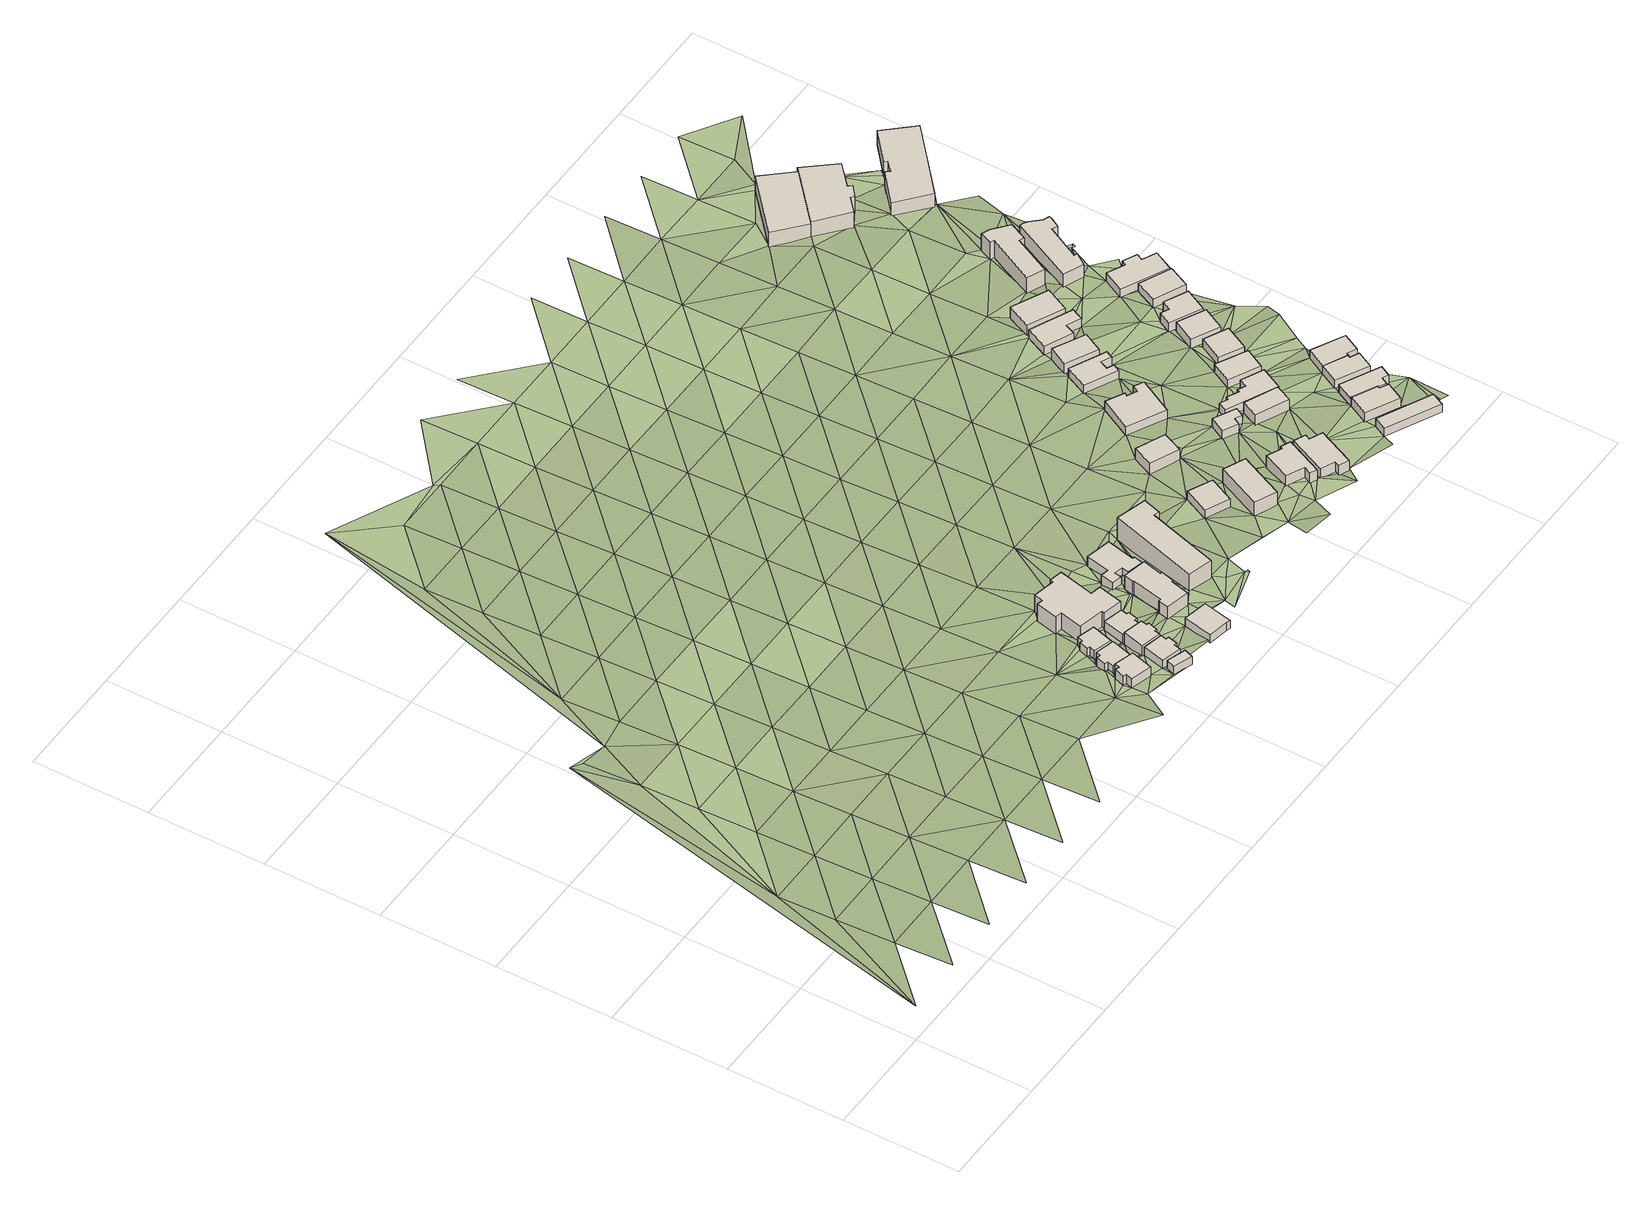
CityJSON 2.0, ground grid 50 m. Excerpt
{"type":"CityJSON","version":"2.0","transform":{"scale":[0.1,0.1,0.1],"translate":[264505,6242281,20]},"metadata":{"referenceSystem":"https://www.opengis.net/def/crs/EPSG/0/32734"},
"CityObjects":{
"building1":{"type":"Building","attributes":{"address":"5 Vine Road Woodstock Cape Town","building":"house","building:levels":"1","footprint":{"type":"Polygon"},"plus_code":"CMXPXCX7+X5V","ground_height":36.35,"building_height":4.1,"roof_height":40.45},"geometry":[{"type":"Solid","lod":"1","boundaries":[[[[0,1,2,3]],[[1,4,5,2]],[[4,6,7,5]],[[6,8,9,7]],[[8,10,11,9]],[[10,12,13,11]],[[12,14,15,13]],[[14,0,3,15]],[[3,2,5,7,9,11,13,15]],[[14,12,10,8,6,4,1,0]]]]}]},
"building2":{"type":"Building","attributes":{"address":"3 Vine Road Woodstock Cape Town","building":"house","building:levels":"1","footprint":{"type":"Polygon"},"plus_code":"CMXVXFXC+XWR","ground_height":34.64,"building_height":4.1,"roof_height":38.74},"geometry":[{"type":"Solid","lod":"1","boundaries":[[[[16,17,18,19]],[[17,20,21,18]],[[20,22,23,21]],[[22,24,25,23]],[[24,26,27,25]],[[26,28,29,27]],[[28,30,31,29]],[[30,16,19,31]],[[19,18,21,23,25,27,29,31]],[[30,28,26,24,22,20,17,16]]]]}]},
"building3":{"type":"Building","attributes":{"building":"yes","building:levels":"1","footprint":{"type":"Polygon"},"plus_code":"CPX9X6XJ+X9R","ground_height":36.35,"building_height":4.1,"roof_height":40.45},"geometry":[{"type":"Solid","lod":"1","boundaries":[[[[32,33,34,35]],[[33,36,37,34]],[[36,38,39,37]],[[38,32,35,39]],[[35,34,37,39]],[[38,36,33,32]]]]}]},
"building4":{"type":"Building","attributes":{"address":"1 Vine Road Woodstock Cape Town","building":"house","building:levels":"1","footprint":{"type":"Polygon"},"plus_code":"CPX2X9X6+XJR","ground_height":34.64,"building_height":4.1,"roof_height":38.74},"geometry":[{"type":"Solid","lod":"1","boundaries":[[[[40,41,42,43]],[[41,44,45,42]],[[44,46,47,45]],[[46,48,49,47]],[[48,50,51,49]],[[50,52,53,51]],[[52,54,55,53]],[[54,40,43,55]],[[43,42,45,47,49,51,53,55]],[[54,52,50,48,46,44,41,40]]]]}]},
"building5":{"type":"Building","attributes":{"address":"6 The Avenue Woodstock Cape Town","building":"house","building:levels":"1","footprint":{"type":"Polygon"},"plus_code":"CPXCXQXW+X5W","ground_height":36.35,"building_height":4.1,"roof_height":40.45},"geometry":[{"type":"Solid","lod":"1","boundaries":[[[[56,57,58,59]],[[57,60,61,58]],[[60,62,63,61]],[[62,64,65,63]],[[64,66,67,65]],[[66,68,69,67]],[[68,70,71,69]],[[70,56,59,71]],[[59,58,61,63,65,67,69,71]],[[70,68,66,64,62,60,57,56]]]]}]},
"building6":{"type":"Building","attributes":{"address":"4 The Avenue Woodstock Cape Town","building":"house","building:levels":"1","footprint":{"type":"Polygon"},"plus_code":"CPXHX4XH+X7V","ground_height":36.35,"building_height":4.1,"roof_height":40.45},"geometry":[{"type":"Solid","lod":"1","boundaries":[[[[72,73,74,75]],[[73,76,77,74]],[[76,78,79,77]],[[78,80,81,79]],[[80,82,83,81]],[[82,84,85,83]],[[84,86,87,85]],[[86,72,75,87]],[[75,74,77,79,81,83,85,87]],[[86,84,82,80,78,76,73,72]]]]}]},
"building7":{"type":"Building","attributes":{"address":"2 The Avenue Woodstock Cape Town","building":"house","building:levels":"1","footprint":{"type":"Polygon"},"plus_code":"CPXMXJXM+X2R","ground_height":34.64,"building_height":4.1,"roof_height":38.74},"geometry":[{"type":"Solid","lod":"1","boundaries":[[[[88,89,90,91]],[[89,92,93,90]],[[92,94,95,93]],[[94,96,97,95]],[[96,98,99,97]],[[98,100,101,99]],[[100,102,103,101]],[[102,88,91,103]],[[91,90,93,95,97,99,101,103]],[[102,100,98,96,94,92,89,88]]]]}]},
"building8":{"type":"Building","attributes":{"address":"18 Listowell Road Woodstock Cape Town","building":"house","building:levels":"2","footprint":{"type":"Polygon"},"plus_code":"CPXGXCXQ+XVW","ground_height":34.64,"building_height":6.9,"roof_height":41.54},"geometry":[{"type":"Solid","lod":"1","boundaries":[[[[104,105,106,107]],[[105,108,109,106]],[[108,110,111,109]],[[110,112,113,111]],[[112,114,115,113]],[[114,116,117,115]],[[116,118,119,117]],[[118,120,121,119]],[[120,122,123,121]],[[122,124,125,123]],[[124,126,127,125]],[[126,128,129,127]],[[128,130,131,129]],[[130,104,107,131]],[[107,106,109,111,113,115,117,119,121,123,125,127,129,131]],[[130,128,126,124,122,120,118,116,114,112,110,108,105,104]]]]}]},
"building9":{"type":"Building","attributes":{"building":"house","building:levels":"1","footprint":{"type":"Polygon"},"plus_code":"CQXGX9XF+X7R","ground_height":35.91,"building_height":4.1,"roof_height":40.01},"geometry":[{"type":"Solid","lod":"1","boundaries":[[[[132,133,134,135]],[[133,136,137,134]],[[136,138,139,137]],[[138,140,141,139]],[[140,142,143,141]],[[142,132,135,143]],[[135,134,137,139,141,143]],[[142,140,138,136,133,132]]]]}]},
"building10":{"type":"Building","attributes":{"address":"Len Court","building":"apartments","building:levels":"2","building:flats":"4","footprint":{"type":"Polygon"},"plus_code":"CQXQX4XF+XJR","ground_height":34.34,"building_height":6.9,"roof_height":41.24},"geometry":[{"type":"Solid","lod":"1","boundaries":[[[[144,145,146,147]],[[145,148,149,146]],[[148,150,151,149]],[[150,152,153,151]],[[152,154,155,153]],[[154,156,157,155]],[[156,158,159,157]],[[158,160,161,159]],[[160,162,163,161]],[[162,164,165,163]],[[164,166,167,165]],[[166,144,147,167]],[[147,146,149,151,153,155,157,159,161,163,165,167]],[[166,164,162,160,158,156,154,152,150,148,145,144]]]]}]},
"building11":{"type":"Building","attributes":{"building":"house","building:levels":"1","footprint":{"type":"Polygon"},"plus_code":"CRX3X9X4+X3R","ground_height":32.85,"building_height":4.1,"roof_height":36.95},"geometry":[{"type":"Solid","lod":"1","boundaries":[[[[168,169,170,171]],[[169,172,173,170]],[[172,174,175,173]],[[174,176,177,175]],[[176,178,179,177]],[[178,180,181,179]],[[180,182,183,181]],[[182,184,185,183]],[[184,186,187,185]],[[186,188,189,187]],[[188,190,191,189]],[[190,168,171,191]],[[171,170,173,175,177,179,181,183,185,187,189,191]],[[190,188,186,184,182,180,178,176,174,172,169,168]]]]}]},
"building12":{"type":"Building","attributes":{"address":"Elmwood","building":"apartments","building:levels":"3","building:flats":"12","footprint":{"type":"Polygon"},"plus_code":"CRXMX3X4+XCW","ground_height":33.65,"building_height":9.7,"roof_height":43.35},"geometry":[{"type":"Solid","lod":"1","boundaries":[[[[192,193,194,195]],[[193,196,197,194]],[[196,198,199,197]],[[198,200,201,199]],[[200,202,203,201]],[[202,192,195,203]],[[195,194,197,199,201,203]],[[202,200,198,196,193,192]]]]}]},
"building13":{"type":"Building","attributes":{"address":"10 Listowell Road Salt River Cape Town","building":"house","building:levels":"1","footprint":{"type":"Polygon"},"plus_code":"C2X9XGX2+XMR","ground_height":33.29,"building_height":4.1,"roof_height":37.39},"geometry":[{"type":"Solid","lod":"1","boundaries":[[[[204,205,206,207]],[[205,208,209,206]],[[208,210,211,209]],[[210,204,207,211]],[[207,206,209,211]],[[210,208,205,204]]]]}]},
"building14":{"type":"Building","attributes":{"address":"6 Listowell Road Salt River Cape Town","building":"house","building:levels":"2","footprint":{"type":"Polygon"},"plus_code":"C2XWXCXG+XFR","ground_height":34.59,"building_height":6.9,"roof_height":41.49},"geometry":[{"type":"Solid","lod":"1","boundaries":[[[[212,213,214,215]],[[213,216,217,214]],[[216,218,219,217]],[[218,212,215,219]],[[215,214,217,219]],[[218,216,213,212]]]]}]},
"building15":{"type":"Building","attributes":{"address":"11 Booth Road Salt River Cape Town","building":"house","building:levels":"1","footprint":{"type":"Polygon"},"plus_code":"C2XVXWXW+X6V","ground_height":33.16,"building_height":4.1,"roof_height":37.26},"geometry":[{"type":"Solid","lod":"1","boundaries":[[[[220,221,222,223]],[[221,224,225,222]],[[224,226,227,225]],[[226,220,223,227]],[[223,222,225,227]],[[226,224,221,220]]]]}]},
"building16":{"type":"Building","attributes":{"address":"4 Listowell Road Salt River Cape Town","building":"house","building:levels":"1","footprint":{"type":"Polygon"},"plus_code":"C3XRXGX5+X9R","ground_height":36.09,"building_height":4.1,"roof_height":40.19},"geometry":[{"type":"Solid","lod":"1","boundaries":[[[[228,229,230,231]],[[229,232,233,230]],[[232,234,235,233]],[[234,236,237,235]],[[236,238,239,237]],[[238,240,241,239]],[[240,242,243,241]],[[242,228,231,243]],[[231,230,233,235,237,239,241,243]],[[242,240,238,236,234,232,229,228]]]]}]},
"building17":{"type":"Building","attributes":{"address":"2 Listowell Road Salt River Cape Town","building":"house","building:levels":"1","footprint":{"type":"Polygon"},"plus_code":"C4X9X8XM+XMX","ground_height":35.28,"building_height":4.1,"roof_height":39.38},"geometry":[{"type":"Solid","lod":"1","boundaries":[[[[244,245,246,247]],[[245,248,249,246]],[[248,250,251,249]],[[250,252,253,251]],[[252,254,255,253]],[[254,256,257,255]],[[256,258,259,257]],[[258,244,247,259]],[[247,246,249,251,253,255,257,259]],[[258,256,254,252,250,248,245,244]]]]}]},
"building18":{"type":"Building","attributes":{"address":"9 Booth Road Salt River Cape Town","building":"house","building:levels":"1","footprint":{"type":"Polygon"},"plus_code":"C3XPX3XW+X2W","ground_height":31.88,"building_height":4.1,"roof_height":35.98},"geometry":[{"type":"Solid","lod":"1","boundaries":[[[[260,261,262,263]],[[261,264,265,262]],[[264,266,267,265]],[[266,268,269,267]],[[268,270,271,269]],[[270,272,273,271]],[[272,274,275,273]],[[274,260,263,275]],[[263,262,265,267,269,271,273,275]],[[274,272,270,268,266,264,261,260]]]]}]},
"building19":{"type":"Building","attributes":{"address":"13 Listowell Road Salt River Cape Town","building":"house","building:levels":"1","footprint":{"type":"Polygon"},"plus_code":"C4X7X6XJ+XCW","ground_height":32.81,"building_height":4.1,"roof_height":36.91},"geometry":[{"type":"Solid","lod":"1","boundaries":[[[[276,277,278,279]],[[277,280,281,278]],[[280,282,283,281]],[[282,284,285,283]],[[284,286,287,285]],[[286,276,279,287]],[[279,278,281,283,285,287]],[[286,284,282,280,277,276]]]]}]},
"building20":{"type":"Building","attributes":{"address":"14 Hares Avenue Salt River Cape Town","building":"house","building:levels":"1","footprint":{"type":"Polygon"},"plus_code":"C4XXXMX9+X5V","ground_height":34.07,"building_height":4.1,"roof_height":38.17},"geometry":[{"type":"Solid","lod":"1","boundaries":[[[[288,289,290,291]],[[289,292,293,290]],[[292,294,295,293]],[[294,288,291,295]],[[291,290,293,295]],[[294,292,289,288]]]]}]},
"building21":{"type":"Building","attributes":{"address":"7 Booth Road Salt River Cape Town","building":"house","building:levels":"1","footprint":{"type":"Polygon"},"plus_code":"C4X5XWX4+XVR","ground_height":30.36,"building_height":4.1,"roof_height":34.46},"geometry":[{"type":"Solid","lod":"1","boundaries":[[[[296,297,298,299]],[[297,300,301,298]],[[300,302,303,301]],[[302,304,305,303]],[[304,306,307,305]],[[306,308,309,307]],[[308,310,311,309]],[[310,296,299,311]],[[299,298,301,303,305,307,309,311]],[[310,308,306,304,302,300,297,296]]]]}]},
"building22":{"type":"Building","attributes":{"address":"12 Hares Avenue Salt River Cape Town","building":"house","building:levels":"1","footprint":{"type":"Polygon"},"plus_code":"C5X8X5X9+XCV","ground_height":32.4,"building_height":4.1,"roof_height":36.5},"geometry":[{"type":"Solid","lod":"1","boundaries":[[[[312,313,314,315]],[[313,316,317,314]],[[316,318,319,317]],[[318,320,321,319]],[[320,322,323,321]],[[322,324,325,323]],[[324,326,327,325]],[[326,328,329,327]],[[328,330,331,329]],[[330,312,315,331]],[[315,314,317,319,321,323,325,327,329,331]],[[330,328,326,324,322,320,318,316,313,312]]]]}]},
"building23":{"type":"Building","attributes":{"address":"19A Hares Avenue Salt River Cape Town","building":"house","building:levels":"1","footprint":{"type":"Polygon"},"plus_code":"C6X4XHX5+X9W","ground_height":34.45,"building_height":4.1,"roof_height":38.55},"geometry":[{"type":"Solid","lod":"1","boundaries":[[[[332,333,334,335]],[[333,336,337,334]],[[336,338,339,337]],[[338,332,335,339]],[[335,334,337,339]],[[338,336,333,332]]]]}]},
"building24":{"type":"Building","attributes":{"address":"5 Booth Road Salt River Cape Town","building":"house","building:levels":"1","footprint":{"type":"Polygon"},"plus_code":"C4XCX9X4+X7W","ground_height":30.36,"building_height":4.1,"roof_height":34.46},"geometry":[{"type":"Solid","lod":"1","boundaries":[[[[340,341,342,343]],[[341,344,345,342]],[[344,346,347,345]],[[346,340,343,347]],[[343,342,345,347]],[[346,344,341,340]]]]}]},
"building25":{"type":"Building","attributes":{"address":"19 Hares Avenue Salt River Cape Town","building":"house","building:levels":"1","footprint":{"type":"Polygon"},"plus_code":"C6X3XFXV+XQR","ground_height":34.45,"building_height":4.1,"roof_height":38.55},"geometry":[{"type":"Solid","lod":"1","boundaries":[[[[348,349,350,351,352,353]],[[349,354,355,351,350]],[[354,356,357,355]],[[356,358,359,357]],[[358,360,361,359]],[[360,348,353,352,361]],[[352,351,355,357,359,361]],[[360,358,356,354,349,348]]]]}]},
"building26":{"type":"Building","attributes":{"address":"10 Salt River Cape Town","building":"house","building:levels":"1","footprint":{"type":"Polygon"},"plus_code":"C5XHX7XR+XXX","ground_height":32.4,"building_height":4.1,"roof_height":36.5},"geometry":[{"type":"Solid","lod":"1","boundaries":[[[[362,363,364,365]],[[363,366,367,364]],[[366,368,369,367]],[[368,362,365,369]],[[365,364,367,369]],[[368,366,363,362]]]]}]},
"building27":{"type":"Building","attributes":{"address":"17 Hares Avenue Salt River Cape Town","building":"house","building:levels":"1","footprint":{"type":"Polygon"},"plus_code":"C6X6XJX4+XPW","ground_height":33.42,"building_height":4.1,"roof_height":37.52},"geometry":[{"type":"Solid","lod":"1","boundaries":[[[[370,371,372,353]],[[371,373,374,372]],[[373,375,376,374]],[[375,377,378,376]],[[377,379,380,378]],[[379,381,382,380]],[[381,383,384,382]],[[383,370,353,384]],[[353,372,374,376,378,380,382,384]],[[383,381,379,377,375,373,371,370]]]]}]},
"building28":{"type":"Building","attributes":{"address":"3 Booth Road Salt River Cape Town","building":"house","building:levels":"1","footprint":{"type":"Polygon"},"plus_code":"C4XJXCXV+X4V","ground_height":28.99,"building_height":4.1,"roof_height":33.09},"geometry":[{"type":"Solid","lod":"1","boundaries":[[[[385,386,387,388]],[[386,389,390,387]],[[389,391,392,390]],[[391,393,394,392]],[[393,395,396,394]],[[395,385,388,396]],[[388,387,390,392,394,396]],[[395,393,391,389,386,385]]]]}]},
"building29":{"type":"Building","attributes":{"address":"15 Hares Avenue Salt River Cape Town","building":"house","building:levels":"1","footprint":{"type":"Polygon"},"plus_code":"C6XGXQX5+X5R","ground_height":32.94,"building_height":4.1,"roof_height":37.04},"geometry":[{"type":"Solid","lod":"1","boundaries":[[[[397,398,399,400]],[[398,401,402,399]],[[401,403,404,402]],[[403,405,406,404]],[[405,407,408,406]],[[407,397,400,408]],[[400,399,402,404,406,408]],[[407,405,403,401,398,397]]]]}]},
"building30":{"type":"Building","attributes":{"address":"8A Hares Avenue Salt River Cape Town","building":"house","building:levels":"1","footprint":{"type":"Polygon"},"plus_code":"C5XXX7XJ+X3R","ground_height":31.24,"building_height":4.1,"roof_height":35.34},"geometry":[{"type":"Solid","lod":"1","boundaries":[[[[409,410,411,412]],[[410,413,414,411]],[[413,415,416,414]],[[415,409,412,416]],[[412,411,414,416]],[[415,413,410,409]]]]}]},
"building31":{"type":"Building","attributes":{"address":"1 Booth Road Salt River Cape Town","building":"house","building:levels":"1","footprint":{"type":"Polygon"},"plus_code":"C5X2XFXG+X9W","ground_height":28.99,"building_height":4.1,"roof_height":33.09},"geometry":[{"type":"Solid","lod":"1","boundaries":[[[[417,418,419,420]],[[418,421,422,419]],[[421,423,424,422]],[[423,417,420,424]],[[420,419,422,424]],[[423,421,418,417]]]]}]},
"building32":{"type":"Building","attributes":{"address":"13 Hares Avenue Salt River Cape Town","building":"house","building:levels":"1","footprint":{"type":"Polygon"},"plus_code":"C6XRX3XH+XPW","ground_height":32.94,"building_height":4.1,"roof_height":37.04},"geometry":[{"type":"Solid","lod":"1","boundaries":[[[[397,407,408,400]],[[407,425,426,408]],[[425,427,428,426]],[[427,429,430,428]],[[429,431,432,430]],[[431,397,400,432]],[[400,408,426,428,430,432]],[[431,429,427,425,407,397]]]]}]},
"building33":{"type":"Building","attributes":{"address":"8 Hares Avenue Salt River Cape Town","building":"house","building:levels":"1","footprint":{"type":"Polygon"},"plus_code":"C6X4XGXC+XPV","ground_height":31.24,"building_height":4.1,"roof_height":35.34},"geometry":[{"type":"Solid","lod":"1","boundaries":[[[[433,434,435,436]],[[434,437,438,435]],[[437,439,440,438]],[[439,433,436,440]],[[436,435,438,440]],[[439,437,434,433]]]]}]},
"building34":{"type":"Building","attributes":{"address":"6 Hares Avenue Salt River Cape Town","building":"house","building:levels":"1","footprint":{"type":"Polygon"},"plus_code":"C6X9X8X3+XRW","ground_height":30.12,"building_height":4.1,"roof_height":34.22},"geometry":[{"type":"Solid","lod":"1","boundaries":[[[[441,442,443,444]],[[442,445,446,443]],[[445,447,448,446]],[[447,449,450,448]],[[449,451,452,450]],[[451,441,444,452]],[[444,443,446,448,450,452]],[[451,449,447,445,442,441]]]]}]},
"building35":{"type":"Building","attributes":{"address":"4 Hares Avenue Salt River Cape Town","building":"house","building:levels":"1","footprint":{"type":"Polygon"},"plus_code":"C6XPXPX2+XRX","ground_height":29.6,"building_height":4.1,"roof_height":33.7},"geometry":[{"type":"Solid","lod":"1","boundaries":[[[[453,454,455,456]],[[454,457,458,455]],[[457,459,460,458]],[[459,453,456,460]],[[456,455,458,460]],[[459,457,454,453]]]]}]},
"building36":{"type":"Building","attributes":{"address":"Zhauns House 318 Victoria Road Salt River Cape Town","building":"yes","building:levels":"2","footprint":{"type":"Polygon"},"plus_code":"C5XVXRXR+X9R","ground_height":27.19,"building_height":6.9,"roof_height":34.09},"geometry":[{"type":"Solid","lod":"1","boundaries":[[[[461,462,463,464]],[[462,465,466,463]],[[465,467,468,466]],[[467,469,470,468]],[[469,471,472,470]],[[471,473,474,472]],[[473,475,476,474]],[[475,477,478,476]],[[477,461,464,478]],[[464,463,466,468,470,472,474,476,478]],[[477,475,473,471,469,467,465,462,461]]]]}]},
"building37":{"type":"Building","attributes":{"address":"2 Hares Avenue Salt River Cape Town","building":"house","building:levels":"1","footprint":{"type":"Polygon"},"plus_code":"C6XRXVXC+XCX","ground_height":28.28,"building_height":4.1,"roof_height":32.38},"geometry":[{"type":"Solid","lod":"1","boundaries":[[[[479,480,481,482]],[[480,483,484,481]],[[483,485,486,484]],[[485,487,488,486]],[[487,489,490,488]],[[489,491,492,490]],[[491,493,494,492]],[[493,479,482,494]],[[482,481,484,486,488,490,492,494]],[[493,491,489,487,485,483,480,479]]]]}]},
"building38":{"type":"Building","attributes":{"address":"245 Victoria Road Salt River Cape Town","building":"industrial","building:levels":"2","footprint":{"type":"Polygon"},"plus_code":"C5X2X9X4+X3X","ground_height":22.73,"building_height":6.9,"roof_height":29.63},"geometry":[{"type":"Solid","lod":"1","boundaries":[[[[495,496,497,498]],[[496,499,500,497]],[[499,501,502,500]],[[501,495,498,502]],[[498,497,500,502]],[[501,499,496,495]]]]}]},
"building39":{"type":"Building","attributes":{"address":"320 Victoria Road Salt River Cape Town","building":"yes","building:levels":"2","footprint":{"type":"Polygon"},"plus_code":"C6XCX5XC+XGW","ground_height":27.19,"building_height":6.9,"roof_height":34.09},"geometry":[{"type":"Solid","lod":"1","boundaries":[[[[503,504,505,506]],[[504,507,508,505]],[[507,509,510,508]],[[509,511,512,510]],[[511,513,514,512]],[[513,515,516,514]],[[515,517,518,516]],[[517,519,520,518]],[[519,521,522,520]],[[521,523,524,522]],[[523,525,526,524]],[[525,503,506,526]],[[506,505,508,510,512,514,516,518,520,522,524,526]],[[525,523,521,519,517,515,513,511,509,507,504,503]]]]}]},
"building40":{"type":"Building","attributes":{"address":"Salt River Cape Town","building":"industrial","building:levels":"2","footprint":{"type":"Polygon"},"plus_code":"C5XJX3XH+XPX","ground_height":23.47,"building_height":6.9,"roof_height":30.37},"geometry":[{"type":"Solid","lod":"1","boundaries":[[[[495,527,528,529,530,498]],[[527,531,532,529,528]],[[531,533,534,532]],[[533,535,536,534]],[[535,537,538,536]],[[537,539,540,538]],[[539,541,542,540]],[[541,496,543,542]],[[496,495,498,530,543]],[[530,529,532,534,536,538,540,542,543]],[[496,541,539,537,535,533,531,527,495]]]]}]},
"building41":{"type":"Building","attributes":{"address":"255 Victoria Road Salt River Cape Town","building":"retail","building:levels":"2","footprint":{"type":"Polygon"},"plus_code":"C7X2XVXG+X8X","ground_height":23.09,"building_height":6.9,"roof_height":29.99},"geometry":[{"type":"Solid","lod":"1","boundaries":[[[[544,545,546,547]],[[545,548,549,546]],[[548,550,551,549]],[[550,552,553,551]],[[552,554,555,553]],[[554,556,557,555]],[[556,558,559,557]],[[558,560,561,559]],[[560,544,547,561]],[[547,546,549,551,553,555,557,559,561]],[[560,558,556,554,552,550,548,545,544]]]]}]},
"terrain1":{"type":"TINRelief","geometry":[{"type":"CompositeSurface","lod":"1","boundaries":[[[562,563,564]],[[563,565,564]],[[562,566,567]],[[568,563,562]],[[564,565,569]],[[562,567,568]],[[565,563,570]],[[563,568,570]],[[567,571,572]],[[565,570,573]],[[574,568,567]],[[565,573,575]],[[567,572,574]],[[576,565,575]],[[570,568,577]],[[576,569,565]],[[568,574,577]],[[573,570,578]],[[579,580,572]],[[570,577,578]],[[572,580,574]],[[575,573,581]],[[582,569,576]],[[581,573,578]],[[576,575,583]],[[574,584,577]],[[585,582,576]],[[580,586,574]],[[585,569,582]],[[583,575,581]],[[577,584,578]],[[574,586,584]],[[585,576,583]],[[580,587,588]],[[589,581,578]],[[584,590,578]],[[585,583,591]],[[586,580,592]],[[589,578,590]],[[593,585,591]],[[583,581,594]],[[580,588,592]],[[595,584,586]],[[594,581,589]],[[591,583,596]],[[590,584,595]],[[586,592,595]],[[588,597,598]],[[596,583,594]],[[591,599,593]],[[600,589,590]],[[595,601,590]],[[602,592,588]],[[591,596,599]],[[600,590,601]],[[603,585,593]],[[589,604,594]],[[588,598,602]],[[592,605,595]],[[593,599,606]],[[604,589,600]],[[594,607,596]],[[606,608,593]],[[592,602,605]],[[601,595,609]],[[608,610,593]],[[607,594,604]],[[599,596,611]],[[595,605,609]],[[612,602,598]],[[600,601,613]],[[596,607,611]],[[614,612,598]],[[606,599,615]],[[593,610,603]],[[613,601,609]],[[604,600,616]],[[617,605,602]],[[599,611,615]],[[602,612,617]],[[608,606,618]],[[616,600,613]],[[612,614,619]],[[620,607,604]],[[605,621,609]],[[606,615,618]],[[619,10,612]],[[605,617,621]],[[10,6,612]],[[610,608,622]],[[6,4,612]],[[620,604,616]],[[612,623,617]],[[6,10,8]],[[612,4,623]],[[607,624,611]],[[625,10,619]],[[626,613,609]],[[608,618,622]],[[4,1,0]],[[621,627,609]],[[628,4,0]],[[4,628,623]],[[623,22,617]],[[619,36,625]],[[607,620,624]],[[628,629,623]],[[22,48,617]],[[630,36,619]],[[631,615,611]],[[0,632,628]],[[626,609,627]],[[46,617,48]],[[36,60,625]],[[617,633,621]],[[634,603,610]],[[22,635,636]],[[613,637,616]],[[22,636,52]],[[632,0,638]],[[617,46,41]],[[52,48,22]],[[610,622,634]],[[60,36,33]],[[57,625,60]],[[48,52,50]],[[638,625,57]],[[633,617,41]],[[611,624,631]],[[52,636,54]],[[632,638,639]],[[33,62,60]],[[618,615,640]],[[638,57,639]],[[41,46,44]],[[641,54,636]],[[637,613,626]],[[32,62,33]],[[72,632,639]],[[642,620,616]],[[643,627,621]],[[632,72,641]],[[644,621,633]],[[56,639,57]],[[645,633,41]],[[646,54,641]],[[645,41,40]],[[62,32,66]],[[62,66,64]],[[615,631,640]],[[641,72,646]],[[643,621,644]],[[647,639,56]],[[633,645,648]],[[622,618,649]],[[645,40,650]],[[651,54,646]],[[642,616,637]],[[40,54,651]],[[32,652,66]],[[68,56,70]],[[647,56,68]],[[645,650,653]],[[620,654,624]],[[646,72,655]],[[650,40,651]],[[656,647,68]],[[657,647,656]],[[653,650,651]],[[72,658,655]],[[659,626,627]],[[140,68,66]],[[660,603,634]],[[618,640,649]],[[643,661,627]],[[651,662,653]],[[656,68,140]],[[643,644,663]],[[664,665,658]],[[652,140,66]],[[634,622,666]],[[667,658,665]],[[620,642,654]],[[651,102,662]],[[655,658,667]],[[667,668,655]],[[669,665,656]],[[670,631,624]],[[659,627,661]],[[671,662,102]],[[140,669,656]],[[672,667,665]],[[102,673,98]],[[637,626,674]],[[622,649,666]],[[98,671,102]],[[98,667,672]],[[672,665,669]],[[661,643,675]],[[676,675,643]],[[624,654,670]],[[669,140,677]],[[631,678,640]],[[145,671,98]],[[634,666,660]],[[626,659,674]],[[140,138,677]],[[672,145,98]],[[130,679,680]],[[642,637,681]],[[680,671,682]],[[677,683,669]],[[145,672,684]],[[145,682,671]],[[138,683,677]],[[631,670,678]],[[684,148,145]],[[682,685,680]],[[130,680,686]],[[640,687,649]],[[661,675,688]],[[681,637,674]],[[680,685,686]],[[136,689,138]],[[683,138,689]],[[145,144,682]],[[690,654,642]],[[685,682,144]],[[688,675,130]],[[691,692,683]],[[693,685,144]],[[130,686,694]],[[661,695,659]],[[691,683,696]],[[683,689,696]],[[640,678,687]],[[697,693,144]],[[666,649,698]],[[691,696,162]],[[694,688,130]],[[642,681,690]],[[144,166,697]],[[699,700,693]],[[666,698,660]],[[699,693,697]],[[701,686,702]],[[686,701,694]],[[670,654,703]],[[164,162,166]],[[695,661,688]],[[704,696,689]],[[696,705,162]],[[689,706,707]],[[708,674,659]],[[162,705,166]],[[649,687,698]],[[705,697,166]],[[688,694,701]],[[709,704,689]],[[654,690,703]],[[689,707,709]],[[678,670,710]],[[707,706,711]],[[708,659,695]],[[705,696,192]],[[681,674,712]],[[168,713,714]],[[715,660,698]],[[704,709,716]],[[714,705,192]],[[670,703,710]],[[707,716,709]],[[717,701,168]],[[688,701,718]],[[711,719,707]],[[192,168,714]],[[687,678,720]],[[712,674,708]],[[721,690,681]],[[722,704,716]],[[168,192,717]],[[718,701,717]],[[695,688,723]],[[678,710,720]],[[722,724,704]],[[687,725,698]],[[681,712,721]],[[726,703,690]],[[723,688,718]],[[717,192,202]],[[698,725,715]],[[708,695,727]],[[687,720,725]],[[716,208,722]],[[690,721,726]],[[716,728,208]],[[703,729,710]],[[716,730,728]],[[695,723,727]],[[708,731,712]],[[732,718,717]],[[732,717,202]],[[202,722,205]],[[703,726,729]],[[205,722,208]],[[733,208,728]],[[720,710,734]],[[731,708,727]],[[733,728,730]],[[721,712,735]],[[202,205,732]],[[210,208,733]],[[736,737,730]],[[723,718,738]],[[710,729,734]],[[732,739,718]],[[740,725,720]],[[730,741,733]],[[712,731,735]],[[742,726,721]],[[213,210,733]],[[718,739,738]],[[737,743,730]],[[732,205,221]],[[741,730,744]],[[740,745,725]],[[723,746,727]],[[720,734,740]],[[730,743,744]],[[747,210,213]],[[221,739,732]],[[721,735,742]],[[729,726,748]],[[749,205,747]],[[746,723,738]],[[741,744,750]],[[221,205,749]],[[731,727,751]],[[221,220,739]],[[750,212,741]],[[744,743,752]],[[747,213,749]],[[752,750,744]],[[726,742,748]],[[212,753,213]],[[754,734,729]],[[755,752,743]],[[749,213,753]],[[751,727,746]],[[756,739,220]],[[755,743,757]],[[750,752,758]],[[759,212,750]],[[735,731,760]],[[759,753,212]],[[761,738,739]],[[729,748,754]],[[755,762,763]],[[762,755,757]],[[734,764,740]],[[220,765,756]],[[765,749,766]],[[731,751,760]],[[753,767,749]],[[739,756,761]],[[755,763,228]],[[768,763,762]],[[735,769,742]],[[757,770,762]],[[766,749,767]],[[232,229,759]],[[277,753,759]],[[746,738,771]],[[734,754,764]],[[228,763,244]],[[229,277,759]],[[766,286,765]],[[767,753,277]],[[761,772,738]],[[735,760,769]],[[756,765,773]],[[774,748,742]],[[767,286,766]],[[738,772,771]],[[228,775,229]],[[751,746,776]],[[773,765,286]],[[740,764,777]],[[228,244,775]],[[229,775,277]],[[775,244,258]],[[778,779,258]],[[742,769,774]],[[338,779,770]],[[748,780,754]],[[776,760,751]],[[776,746,771]],[[761,781,772]],[[338,770,782]],[[277,282,280]],[[783,277,775]],[[277,783,282]],[[773,286,784]],[[761,785,781]],[[786,286,284]],[[786,784,286]],[[258,779,787]],[[270,785,788]],[[258,787,775]],[[748,774,780]],[[789,773,784]],[[282,783,289]],[[790,772,781]],[[771,772,790]],[[785,270,268]],[[284,282,289]],[[783,775,787]],[[786,284,289]],[[754,791,764]],[[779,338,336]],[[792,773,789]],[[785,297,781]],[[784,793,789]],[[792,266,773]],[[794,769,760]],[[785,268,297]],[[795,779,336]],[[760,776,796]],[[797,789,793]],[[790,798,771]],[[289,799,786]],[[266,297,268]],[[754,780,791]],[[779,800,787]],[[800,779,795]],[[797,801,789]],[[771,798,340]],[[769,794,774]],[[802,803,797]],[[792,297,266]],[[760,796,794]],[[801,792,789]],[[803,801,797]],[[776,771,804]],[[771,340,805]],[[289,806,799]],[[790,807,798]],[[304,302,300]],[[792,306,297]],[[336,808,795]],[[809,318,803]],[[787,799,806]],[[300,297,306]],[[805,804,771]],[[801,803,318]],[[791,810,764]],[[304,300,306]],[[790,308,807]],[[800,811,787]],[[787,811,799]],[[366,792,801]],[[774,812,780]],[[808,336,813]],[[801,318,362]],[[794,812,774]],[[814,776,804]],[[805,340,815]],[[383,811,800]],[[306,792,816]],[[817,796,776]],[[308,818,807]],[[792,366,816]],[[316,362,318]],[[819,776,814]],[[811,383,820]],[[799,811,821]],[[340,818,815]],[[821,316,799]],[[822,356,823]],[[820,821,811]],[[824,308,306]],[[780,825,791]],[[826,823,827]],[[828,780,812]],[[817,776,819]],[[823,356,827]],[[415,366,363]],[[816,366,415]],[[401,820,383]],[[829,794,796]],[[813,830,808]],[[808,830,356]],[[362,316,431]],[[818,308,831]],[[827,356,832]],[[815,818,393]],[[833,814,804]],[[824,306,816]],[[827,832,834]],[[813,835,830]],[[815,393,836]],[[814,417,819]],[[316,821,431]],[[837,415,363]],[[780,828,825]],[[816,415,413]],[[838,401,383]],[[835,839,830]],[[832,356,830]],[[362,840,363]],[[395,833,804]],[[796,817,829]],[[308,824,831]],[[413,841,816]],[[818,831,393]],[[838,832,830]],[[842,812,794]],[[431,840,362]],[[816,841,843]],[[841,413,843]],[[816,844,824]],[[845,837,363]],[[819,417,846]],[[825,847,791]],[[848,828,812]],[[405,403,407]],[[413,410,843]],[[840,431,849]],[[427,425,407]],[[850,395,393]],[[842,794,829]],[[427,407,403]],[[363,840,845]],[[395,850,833]],[[824,851,831]],[[429,849,431]],[[852,846,417]],[[831,853,393]],[[844,854,824]],[[850,852,833]],[[848,812,842]],[[817,819,855]],[[856,410,837]],[[831,851,857]],[[393,853,850]],[[845,856,837]],[[433,854,844]],[[828,858,825]],[[859,851,860]],[[410,861,843]],[[855,819,846]],[[851,859,857]],[[853,831,857]],[[828,848,858]],[[850,862,852]],[[846,852,863]],[[433,843,861]],[[852,862,863]],[[829,817,864]],[[433,861,854]],[[856,865,410]],[[454,853,857]],[[410,865,861]],[[459,857,859]],[[848,842,866]],[[493,850,853]],[[850,867,862]],[[868,817,855]],[[854,861,441]],[[829,869,842]],[[441,459,859]],[[867,850,493]],[[870,825,858]],[[817,868,864]],[[871,855,846]],[[863,862,872]],[[459,441,861]],[[853,454,873]],[[842,869,866]],[[829,864,869]],[[870,874,825]],[[875,867,493]],[[499,858,848]],[[872,876,863]],[[868,855,877]],[[878,867,875]],[[873,454,453]],[[493,489,875]],[[493,491,489]],[[862,515,872]],[[879,878,880]],[[870,858,499]],[[880,878,875]],[[881,875,489]],[[880,882,879]],[[879,882,525]],[[883,869,864]],[[868,877,884]],[[872,515,475]],[[864,868,884]],[[885,869,886]],[[886,869,883]],[[887,884,877]],[[475,515,513]],[[888,870,499]],[[880,889,882]],[[525,882,503]],[[880,890,889]],[[475,891,887]],[[892,883,864]],[[886,883,893]],[[513,891,475]],[[511,509,507]],[[891,513,511]],[[894,870,888]],[[864,884,892]],[[884,887,891]],[[499,895,888]],[[511,507,891]],[[496,895,499]],[[888,895,541]],[[883,896,893]],[[895,496,541]],[[897,898,893]],[[870,894,899]],[[888,541,900]],[[893,896,897]],[[892,884,901]],[[884,891,902]],[[541,897,900]],[[897,896,903]],[[904,905,896]],[[903,896,905]],[[888,906,894]],[[897,903,900]],[[894,906,899]]]}]}
},
"vertices":[
[1871,327,159],[1865,304,159],[1865,304,205],[1871,327,205],[1846,310,159],[1846,310,205],[1833,266,159],[1833,266,205],[1847,262,159],[1847,262,205],[1838,232,159],[1838,232,205],[1928,207,159],[1928,207,205],[1955,303,159],[1955,303,205],
[1983,405,143],[1901,427,143],[1901,427,187],[1983,405,187],[1895,406,143],[1895,406,187],[1879,410,143],[1879,410,187],[1867,368,143],[1867,368,187],[1882,364,143],[1882,364,187],[1875,336,143],[1875,336,187],[1957,313,143],[1957,313,187],
[2069,148,164],[1989,176,164],[1989,176,205],[2069,148,205],[1976,138,164],[1976,138,205],[2055,110,164],[2055,110,205],
[2008,505,146],[1932,526,146],[1932,526,187],[2008,505,187],[1925,501,146],[1925,501,187],[1912,505,146],[1912,505,187],[1900,464,146],[1900,464,187],[1911,461,146],[1911,461,187],[1903,435,146],[1903,435,187],[1982,413,146],[1982,413,187],
[2087,264,164],[2003,283,164],[2003,283,205],[2087,264,205],[1980,188,164],[1980,188,205],[2065,168,164],[2065,168,205],[2071,197,164],[2071,197,205],[2084,194,164],[2084,194,205],[2094,236,164],[2094,236,205],[2081,239,164],[2081,239,205],
[2028,386,146],[2004,292,146],[2004,292,205],[2028,386,205],[2091,272,146],[2091,272,205],[2095,296,146],[2095,296,205],[2105,293,146],[2105,293,205],[2118,337,146],[2118,337,205],[2107,339,146],[2107,339,205],[2112,365,146],[2112,365,205],
[2054,488,143],[2031,394,143],[2031,394,187],[2054,488,187],[2113,374,143],[2113,374,187],[2119,397,143],[2119,397,187],[2131,395,143],[2131,395,187],[2141,438,143],[2141,438,187],[2131,441,143],[2131,441,187],[2137,468,143],[2137,468,187],
[2106,755,128],[2102,741,128],[2102,741,215],[2106,755,215],[2010,761,128],[2010,761,215],[2001,722,128],[2001,722,215],[1974,728,128],[1974,728,215],[1953,635,128],[1953,635,215],[1981,629,128],[1981,629,215],[1959,533,128],[1959,533,215],[2068,508,128],[2068,508,215],[2066,496,128],[2066,496,215],[2149,478,128],[2149,478,215],[2172,582,128],[2172,582,215],[2128,591,128],[2128,591,215],[2162,743,128],[2162,743,215],
[2276,100,159],[2293,96,159],[2293,96,200],[2276,100,200],[2317,214,159],[2317,214,200],[2319,220,159],[2319,220,200],[2216,241,159],[2216,241,200],[2190,117,159],[2190,117,200],
[2275,540,143],[2263,497,143],[2263,497,212],[2275,540,212],[2268,496,143],[2268,496,212],[2238,362,143],[2238,362,212],[2229,363,143],[2229,363,212],[2220,319,143],[2220,319,212],[2320,297,143],[2320,297,212],[2340,378,143],[2340,378,212],[2347,377,143],[2347,377,212],[2362,435,143],[2362,435,212],[2353,436,143],[2353,436,212],[2374,519,143],[2374,519,212],
[2428,706,121],[2321,730,121],[2321,730,170],[2428,706,170],[2298,629,121],[2298,629,170],[2267,636,121],[2267,636,170],[2254,579,121],[2254,579,170],[2297,569,121],[2297,569,170],[2303,600,121],[2303,600,170],[2339,592,121],[2339,592,170],[2332,560,121],[2332,560,170],[2402,544,121],[2402,544,170],[2411,584,121],[2411,584,170],[2401,586,121],[2401,586,170],
[2496,712,121],[2386,332,121],[2386,332,234],[2496,712,234],[2490,302,121],[2490,302,234],[2578,605,121],[2578,605,234],[2602,598,121],[2602,598,234],[2625,675,121],[2625,675,234],
[2900,556,133],[2800,603,133],[2800,603,174],[2900,556,174],[2750,496,133],[2750,496,174],[2850,449,133],[2850,449,174],
[3023,492,146],[2931,533,146],[2931,533,215],[3023,492,215],[2845,342,146],[2845,342,215],[2937,301,146],[2937,301,215],
[2888,883,118],[2850,796,118],[2850,796,173],[2888,883,173],[2971,744,118],[2971,744,173],[3009,830,118],[3009,830,173],
[3196,407,141],[3155,425,141],[3155,425,202],[3196,407,202],[3150,414,141],[3150,414,202],[3087,443,141],[3087,443,202],[3035,326,141],[3035,326,202],[3110,292,141],[3110,292,202],[3096,260,141],[3096,260,202],[3124,247,141],[3124,247,202],
[3213,406,141],[3141,245,141],[3141,245,194],[3213,406,194],[3202,217,141],[3202,217,194],[3193,196,141],[3193,196,194],[3234,178,141],[3234,178,194],[3306,338,141],[3306,338,194],[3252,362,141],[3252,362,194],[3262,384,141],[3262,384,194],
[3048,1116,116],[2976,979,116],[2976,979,160],[3048,1116,160],[3131,899,116],[3131,899,160],[3210,1049,116],[3210,1049,160],[3170,1070,116],[3170,1070,160],[3156,1043,116],[3156,1043,160],[3116,1063,116],[3116,1063,160],[3123,1077,116],[3123,1077,160],
[3139,667,128],[3201,633,128],[3201,633,169],[3139,667,169],[3217,662,128],[3217,662,169],[3246,647,128],[3246,647,169],[3266,684,128],[3266,684,169],[3174,732,128],[3174,732,169],
[3430,611,128],[3295,672,128],[3295,672,182],[3430,611,182],[3263,601,128],[3263,601,182],[3398,540,128],[3398,540,182],
[3089,1233,104],[3224,1168,104],[3224,1168,145],[3089,1233,145],[3239,1197,104],[3239,1197,145],[3210,1211,104],[3210,1211,145],[3227,1246,104],[3227,1246,145],[3268,1226,104],[3268,1226,145],[3283,1256,104],[3283,1256,145],[3135,1328,104],[3135,1328,145],
[3240,718,124],[3448,617,124],[3448,617,165],[3240,718,165],[3494,710,124],[3494,710,165],[3402,755,124],[3402,755,165],[3386,721,124],[3386,721,165],[3354,737,124],[3354,737,165],[3348,726,124],[3348,726,165],[3299,750,124],[3299,750,165],[3293,738,124],[3293,738,165],[3258,755,124],[3258,755,165],
[3672,54,145],[3700,109,145],[3700,109,185],[3672,54,185],[3479,219,145],[3479,219,185],[3452,165,145],[3452,165,185],
[3189,1435,90],[3147,1353,90],[3147,1353,145],[3189,1435,145],[3278,1286,90],[3278,1286,145],[3320,1368,90],[3320,1368,145],
[3526,353,139],[3482,268,139],[3482,268,175],[3482,268,185],[3526,353,185],[3526,353,175],[3618,199,139],[3618,199,185],[3657,275,139],[3657,275,185],[3622,293,139],[3622,293,185],[3626,302,139],[3626,302,185],
[3504,729,124],[3548,813,124],[3548,813,165],[3504,729,165],[3422,879,124],[3422,879,165],[3378,794,124],[3378,794,165],
[3526,353,134],[3626,302,134],[3626,302,175],[3629,307,134],[3629,307,175],[3664,289,134],[3664,289,175],[3679,318,134],[3679,318,175],[3704,305,134],[3704,305,175],[3728,351,134],[3728,351,175],[3567,433,134],[3567,433,175],
[3240,1565,88],[3197,1471,88],[3197,1471,131],[3240,1565,131],[3312,1418,88],[3312,1418,131],[3332,1462,88],[3332,1462,131],[3392,1435,88],[3392,1435,131],[3415,1485,88],[3415,1485,131],
[3621,538,129],[3580,460,129],[3580,460,170],[3621,538,170],[3714,391,129],[3714,391,170],[3749,460,129],[3749,460,170],[3712,478,129],[3712,478,170],[3717,489,129],[3717,489,170],
[3567,841,112],[3618,942,112],[3618,942,153],[3567,841,153],[3519,991,112],[3519,991,153],[3468,891,112],[3468,891,153],
[3305,1686,73],[3255,1585,73],[3255,1585,131],[3305,1686,131],[3405,1512,73],[3405,1512,131],[3454,1614,73],[3454,1614,131],
[3722,498,129],[3722,498,170],[3762,478,129],[3762,478,170],[3800,552,129],[3800,552,170],[3665,621,129],[3665,621,170],
[3656,1063,107],[3542,1121,107],[3542,1121,153],[3656,1063,153],[3494,1027,107],[3494,1027,153],[3608,969,107],[3608,969,153],
[3712,1175,96],[3616,1223,96],[3616,1223,142],[3712,1175,142],[3596,1184,96],[3596,1184,142],[3561,1201,96],[3561,1201,142],[3534,1147,96],[3534,1147,142],[3665,1082,96],[3665,1082,142],
[3784,1293,96],[3653,1354,96],[3653,1354,137],[3784,1293,137],[3610,1262,96],[3610,1262,137],[3741,1202,96],[3741,1202,137],
[3562,1974,54],[3540,1922,54],[3540,1922,141],[3562,1974,141],[3557,1915,54],[3557,1915,141],[3455,1710,54],[3455,1710,141],[3528,1679,54],[3528,1679,141],[3605,1838,54],[3605,1838,141],[3627,1831,54],[3627,1831,141],[3662,1906,54],[3662,1906,141],[3595,1961,54],[3595,1961,141],
[3602,1401,83],[3793,1306,83],[3793,1306,124],[3602,1401,124],[3835,1389,83],[3835,1389,124],[3776,1418,83],[3776,1418,124],[3790,1445,83],[3790,1445,124],[3732,1474,83],[3732,1474,124],[3721,1453,83],[3721,1453,124],[3647,1490,83],[3647,1490,124],
[3311,2553,23],[3517,2738,23],[3517,2738,96],[3311,2553,96],[3413,2857,23],[3413,2857,96],[3190,2657,23],[3190,2657,96],
[3744,1759,69],[3764,1797,69],[3764,1797,141],[3744,1759,141],[3771,1813,69],[3771,1813,141],[3745,1822,69],[3745,1822,141],[3707,1863,69],[3707,1863,141],[3690,1875,69],[3690,1875,141],[3673,1880,69],[3673,1880,141],[3541,1607,69],[3541,1607,141],[3626,1572,69],[3626,1572,141],[3661,1623,69],[3661,1623,141],[3648,1629,69],[3648,1629,141],[3720,1771,69],[3720,1771,141],
[3440,2448,23],[3440,2448,96],[3440,2448,104],[3311,2553,104],[3498,2501,23],[3498,2501,104],[3510,2488,23],[3510,2488,104],[3556,2526,23],[3556,2526,104],[3542,2542,23],[3542,2542,104],[3630,2622,23],[3630,2622,104],[3526,2747,23],[3526,2747,104],[3517,2738,104],
[3855,2402,27],[3954,2488,27],[3954,2488,100],[3855,2402,100],[3848,2605,27],[3848,2605,100],[3722,2498,27],[3722,2498,100],[3732,2486,27],[3732,2486,100],[3696,2451,27],[3696,2451,100],[3682,2468,27],[3682,2468,100],[3556,2359,27],[3556,2359,100],[3682,2253,27],[3682,2253,100],
[257,255,152],[257,510,137],[6,5,170],[257,760,123],[257,5,170],[507,255,155],[507,510,139],[460,1788,74],[507,760,126],[507,5,172],[758,255,158],[507,1010,113],[758,510,142],[507,1260,103],[507,1510,92],[758,760,129],[758,1010,116],[758,5,175],[1008,255,159],[758,1260,105],[507,1760,74],[758,1510,94],[1008,760,130],[624,1740,74],[1008,510,143],[1008,5,176],[1259,255,158],[1008,1260,105],[1008,1010,117],[758,1760,78],[1259,510,142],[758,2010,61],[1008,1510,92],[1259,760,129],[1008,1760,81],[1259,5,175],[1510,255,157],[1008,2010,68],[1259,1260,102],[1259,1010,115],[1510,510,141],[1078,3236,3],[1259,1510,91],[1510,760,128],[1008,2260,52],[1259,1760,81],[1008,2510,36],[1510,1010,114],[1008,2760,23],[1259,2010,67],[1761,255,159],[1510,1260,101],[1765,50,178],[1259,2260,52],[1510,1510,90],[1761,510,143],[1259,2510,39],[1842,167,159],[1510,1760,78],[1761,760,130],[1259,2760,25],[1867,368,159],[1510,2010,66],[1928,207,164],[1761,1260,102],[1761,1010,117],[1875,336,159],[1882,364,159],[2013,111,181],[1510,2260,52],[1957,313,164],[1953,635,134],[1259,3010,13],[1895,406,146],[1901,427,146],[1761,1510,90],[1955,303,164],[2004,292,164],[1510,2510,37],[1983,405,146],[1761,1760,77],[2010,761,134],[1974,728,134],[1959,533,146],[2031,394,146],[2091,272,164],[1981,629,146],[1510,2760,24],[2011,510,146],[2054,488,146],[2190,117,177],[2068,508,146],[1761,2010,65],[2113,374,164],[2105,293,164],[2095,296,164],[2112,365,164],[2011,1260,105],[1493,3031,12],[2011,1010,121],[2066,496,146],[2001,722,134],[2107,339,164],[2118,337,164],[1510,3010,12],[2131,395,146],[2119,397,146],[2220,319,159],[1761,2260,51],[2149,478,143],[2229,363,159],[2131,441,146],[2011,1510,90],[2106,755,134],[2102,741,134],[2262,255,159],[1761,2510,38],[2128,591,146],[2172,582,143],[2011,1760,77],[2262,510,143],[2320,297,159],[2238,362,159],[2254,579,143],[2267,636,128],[1761,2760,25],[2262,1010,115],[2410,192,154],[2011,2010,64],[2347,377,159],[2340,378,159],[2297,569,143],[2262,760,128],[2262,1260,102],[2386,332,159],[2332,560,143],[1761,3010,15],[2339,592,143],[2303,600,143],[2321,730,128],[2298,629,143],[2011,2260,51],[2490,302,154],[2402,544,136],[2400,143,154],[2574,212,154],[2262,1510,88],[2513,255,154],[2011,2510,38],[2586,196,154],[2262,1760,74],[2401,586,136],[2411,584,136],[1761,3255,8],[2598,298,154],[2513,760,121],[2513,1010,107],[2589,207,154],[2011,2760,26],[2262,2010,61],[2602,598,136],[2513,1260,96],[2578,605,136],[2011,3010,16],[2262,2260,48],[2513,1510,85],[2763,255,150],[2262,2510,36],[2883,218,150],[2513,1760,72],[2763,760,118],[2845,342,150],[2262,2760,25],[2513,2010,59],[2856,122,167],[2977,97,174],[2763,1260,93],[2763,1010,106],[2262,3010,16],[2937,301,161],[2513,2260,46],[3020,188,161],[3014,255,161],[2011,3255,9],[2763,1510,81],[2900,556,146],[2513,2510,35],[2971,744,132],[3035,326,161],[2763,1760,70],[3096,260,161],[3014,510,146],[2513,2760,25],[3124,247,161],[2976,979,119],[3186,112,164],[3110,292,161],[3087,443,146],[2763,2010,58],[3048,1116,119],[3193,196,153],[3141,245,153],[2513,3010,15],[3009,830,132],[3014,760,132],[3139,667,132],[3202,217,153],[2763,2260,45],[3234,178,153],[3014,1510,93],[3014,1260,106],[3131,899,119],[2763,2510,35],[3265,510,141],[3014,1760,78],[2513,3255,8],[3252,362,153],[3306,338,153],[2763,2760,25],[3089,1233,106],[3424,110,155],[3263,601,141],[3258,755,128],[3123,1077,119],[3240,718,128],[3398,540,134],[3116,1063,119],[3265,760,128],[3135,1328,106],[2763,3010,14],[3265,1010,116],[3293,738,128],[3014,2260,56],[3482,268,145],[3014,2010,66],[3299,750,128],[3147,1353,104],[3448,617,134],[3526,353,145],[3378,794,128],[3348,726,128],[3354,737,128],[3240,1565,90],[3197,1471,90],[3430,611,134],[3278,1286,104],[3618,199,145],[3386,721,128],[2763,3255,6],[3516,510,134],[3014,2510,44],[3700,109,150],[3255,1585,90],[3312,1418,90],[3494,1027,112],[3265,2010,60],[3320,1368,104],[3265,1760,73],[3580,460,134],[3621,538,134],[3622,293,145],[3626,302,145],[3534,1147,101],[3014,3010,21],[3629,307,145],[3664,289,139],[3014,2760,32],[3265,2260,51],[3766,255,139],[3516,1260,101],[3704,305,139],[3405,1512,88],[3679,318,139],[3720,93,150],[3332,1462,90],[3567,841,124],[3728,351,139],[3753,79,150],[3710,670,118],[3516,1010,112],[3265,2510,40],[3608,969,112],[3542,1121,112],[3737,723,118],[3455,1710,72],[3014,3255,11],[3190,2657,27],[3689,627,129],[3516,1510,88],[3561,1201,101],[3454,1614,88],[3602,1401,88],[3665,1082,107],[3540,1922,58],[3807,842,118],[3610,1262,101],[3265,2760,27],[3616,1223,101],[3596,1184,101],[3766,1010,107],[3541,1607,88],[3528,1679,72],[3516,2260,46],[3830,907,107],[3311,2553,40],[3626,1572,88],[3516,2010,58],[3440,2448,35],[3265,3010,17],[3557,1915,58],[3627,1831,72],[3793,1306,96],[3265,3255,8],[3679,1585,83],[3605,1838,72],[3562,1974,58],[3661,1623,83],[3648,1629,83],[3736,1695,69],[3766,1510,83],[3725,1722,69],[3556,2359,46],[3688,2247,42],[3498,2501,35],[3510,2488,35],[3595,1961,58],[3440,2872,23],[3758,1703,69],[3751,1688,69],[3766,2010,55],[3682,2253,42],[3556,2526,35],[3516,3010,12],[3516,2760,23],[3682,2468,31],[3630,2622,35],[3542,2542,35],[3516,3255,3],[3738,2521,31],[3750,2299,42],[3807,2142,42],[3722,2498,31],[3696,2451,31],[3732,2486,31],[3727,3111,9]
]}
